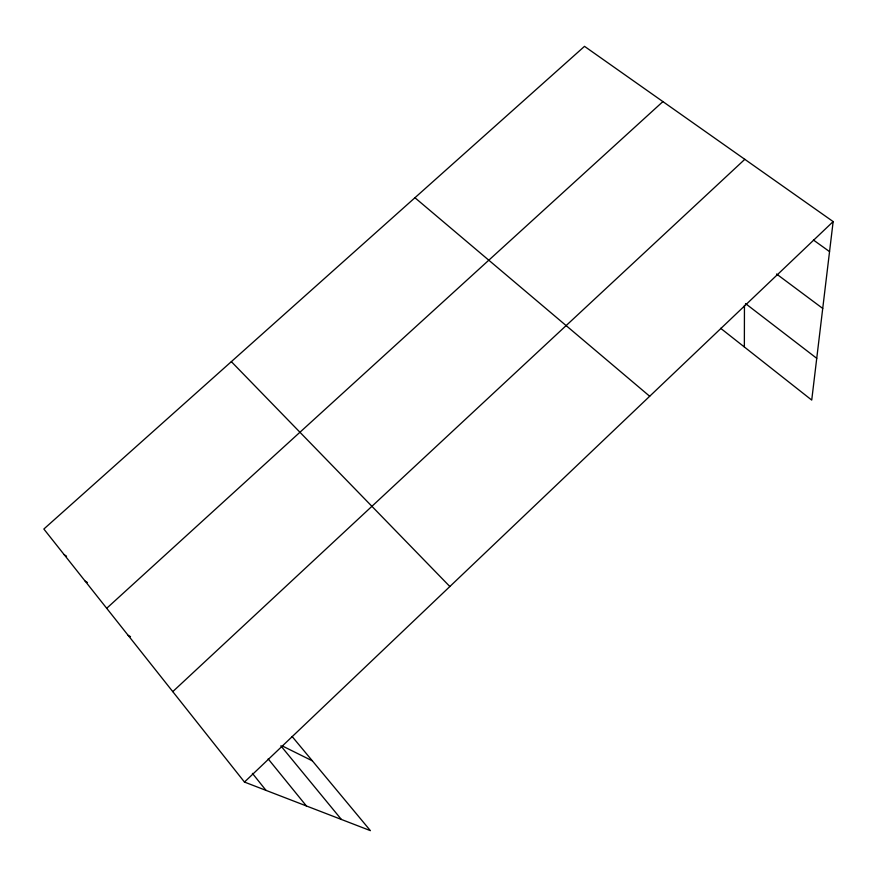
<?xml version="1.0" encoding="UTF-8"?>
<svg xmlns="http://www.w3.org/2000/svg" width="877" height="877" viewBox="0 0 877 877"><rect width="100%" height="100%" fill="white"/><g stroke="black" fill="none" stroke-linecap="round" stroke-linejoin="round"><path stroke-width="1.32" d="M744.354 346.974L744.452 305.339M292.085 736.461L370.401 830.651L244.475 782.065L43.85 529.028L584.51 46.349L833.15 221.585L811.729 400.087L720.631 328.283M244.475 782.065L833.15 221.585M172.769 691.624L744.814 159.329M106.698 608.298L662.902 101.6M282.23 745.91L312.376 760.863M128.141 635.332L130.509 636.647M85.19 581.166L87.448 582.514M64.251 554.757L66.553 556.182M813.45 240.046L829.543 251.611M776.562 274.019L822.725 308.43M745.527 303.595L816.739 358.32M414.931 197.731L649.693 396.261M231.342 361.642L449.857 586.527M280.837 745.845L341.405 819.469M268.165 758.879L306.391 805.952M252.412 773.361L266.027 790.385"/></g></svg>
